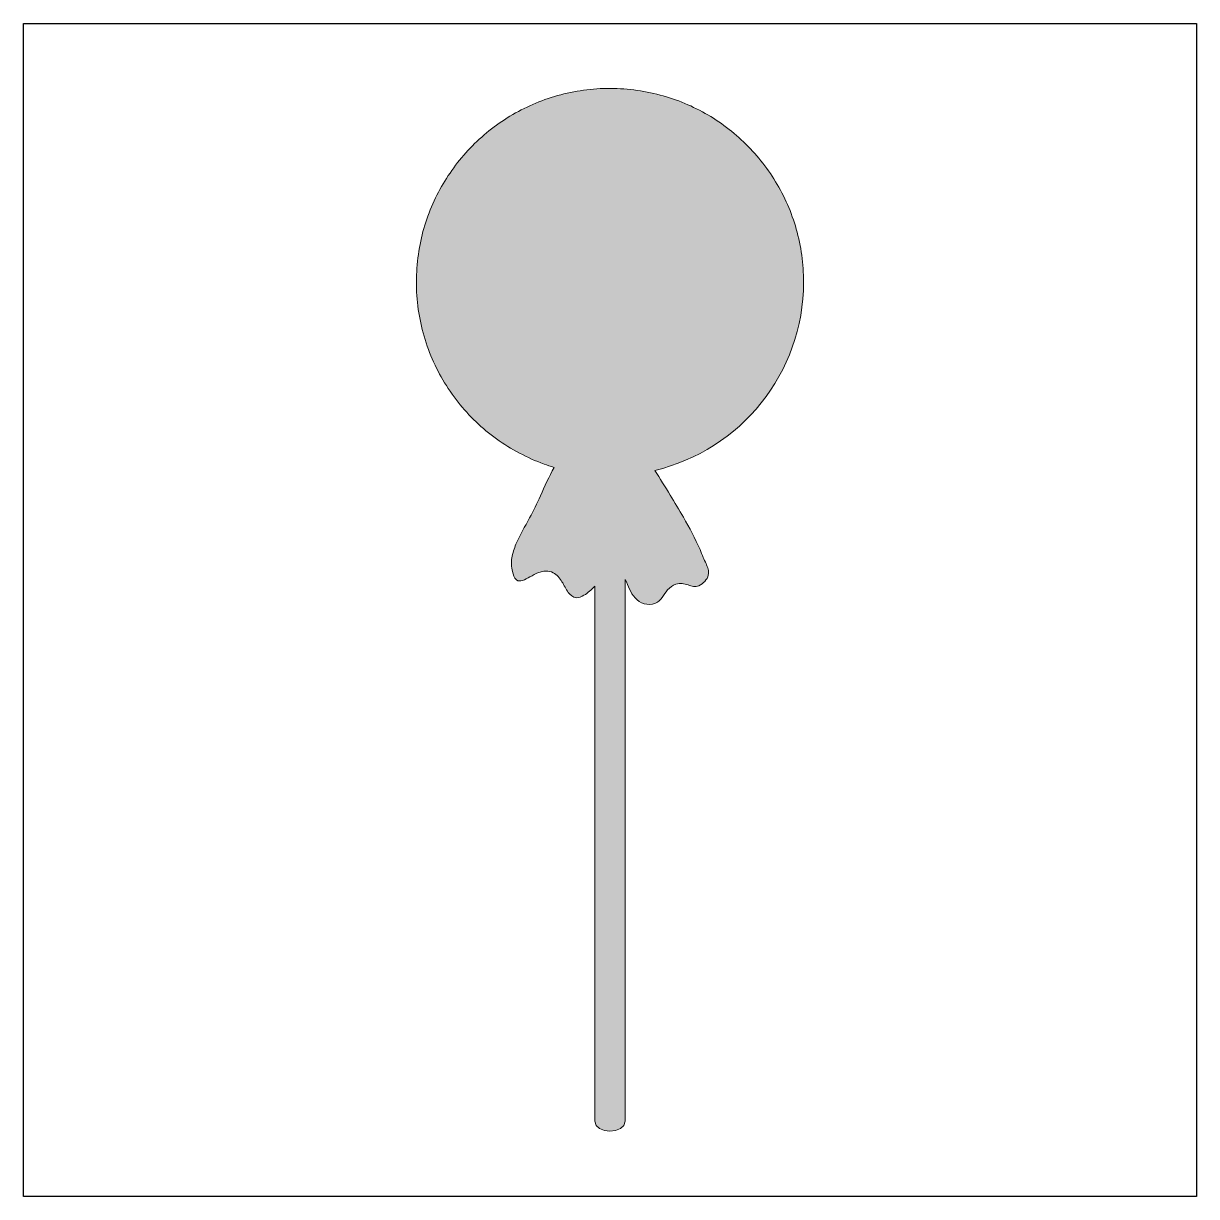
# Model space of a CAD drawing. Header units: inches. Extents: x 0 to 114, y 0 to 114.
import ezdxf

# ---------------------------------------------------------------- set-up
doc = ezdxf.new("R2010")
doc.units = ezdxf.units.IN
doc.header["$MEASUREMENT"] = 0
doc.layers.add('Image Background', color=7, linetype='Continuous')
doc.layers.add('Layer 1', color=7, linetype='Continuous')
picture_1 = doc.add_image_def('image1.png', size_in_pixel=(1350, 1350))

msp = doc.modelspace()

# ---------------------------------------------------------------- hatches: boundary and pattern name
at = {"layer": 'Layer 1', "true_color": 0xd6216b}
h = msp.add_hatch(color=232, dxfattribs=at)
h.dxf.hatch_style = 2
edge = h.paths.add_edge_path()
edge.add_spline(control_points=[(75.3, 94.27), (74.84, 95.89), (74.16, 97.45), (73.28, 98.88), (72.42, 100.31), (71.37, 101.61), (70.17, 102.76), (68.96, 103.91), (67.61, 104.9), (66.15, 105.69), (64.66, 106.5), (63.07, 107.1), (61.42, 107.48), (59.71, 107.88), (57.94, 108.03), (56.19, 107.95), (54.46, 107.86), (52.75, 107.54), (51.11, 106.98), (49.52, 106.45), (48, 105.69), (46.61, 104.75), (45.24, 103.83), (43.98, 102.72), (42.9, 101.46), (41.8, 100.2), (40.88, 98.8), (40.15, 97.3), (39.41, 95.77), (38.88, 94.14), (38.58, 92.46), (38.27, 90.7), (38.2, 88.89), (38.39, 87.11), (38.58, 85.33), (39.02, 83.58), (39.7, 81.92), (40.37, 80.3), (41.26, 78.78), (42.35, 77.41), (43.42, 76.05), (44.69, 74.84), (46.09, 73.82), (47.51, 72.8), (49.07, 71.97), (50.72, 71.37), (51.04, 71.25), (51.37, 71.14), (51.7, 71.04), (51.21, 70.14), (50.79, 69.2), (50.37, 68.27), (50.04, 67.54), (49.72, 66.81), (49.32, 66.12), (48.85, 65.28), (48.36, 64.46), (47.99, 63.57), (47.81, 63.14), (47.67, 62.69), (47.59, 62.23), (47.52, 61.79), (47.55, 61.35), (47.65, 60.91), (47.71, 60.62), (47.8, 60.27), (48.04, 60.08), (48.21, 59.95), (48.43, 59.96), (48.62, 60.02), (48.88, 60.1), (49.11, 60.24), (49.35, 60.37), (49.62, 60.53), (49.89, 60.68), (50.18, 60.79), (50.64, 60.96), (51.17, 61.01), (51.62, 60.78), (51.99, 60.59), (52.25, 60.25), (52.46, 59.91), (52.68, 59.57), (52.85, 59.2), (53.09, 58.87), (53.28, 58.61), (53.53, 58.36), (53.87, 58.35), (54.14, 58.34), (54.39, 58.45), (54.61, 58.58), (55, 58.81), (55.34, 59.13), (55.66, 59.46), (55.66, 59.46), (55.66, 7.36), (55.66, 7.36), (55.66, 6.04), (58.64, 6.04), (58.64, 7.36), (58.64, 7.36), (58.64, 60.11), (58.64, 60.11), (58.93, 59.5), (59.13, 58.84), (59.59, 58.32), (59.83, 58.06), (60.13, 57.86), (60.47, 57.76), (60.82, 57.67), (61.23, 57.65), (61.57, 57.8), (62.13, 58.04), (62.37, 58.67), (62.75, 59.1), (62.98, 59.36), (63.26, 59.56), (63.58, 59.66), (63.99, 59.78), (64.37, 59.73), (64.76, 59.59), (65.11, 59.47), (65.45, 59.36), (65.82, 59.52), (66.22, 59.71), (66.63, 60.11), (66.73, 60.55), (66.81, 60.94), (66.66, 61.32), (66.51, 61.67), (66.42, 61.87), (66.32, 62.07), (66.23, 62.27), (66.12, 62.52), (66.03, 62.78), (65.92, 63.03), (65.46, 64.12), (64.89, 65.17), (64.3, 66.19), (63.88, 66.91), (63.46, 67.63), (63.02, 68.34), (62.53, 69.15), (62.02, 69.95), (61.51, 70.75), (69.83, 72.72), (76.01, 80.19), (76.01, 89.11), (76.01, 90.85), (75.77, 92.59), (75.3, 94.27)], knot_values=[0, 0, 0, 0, 1, 1, 1, 2, 2, 2, 3, 3, 3, 4, 4, 4, 5, 5, 5, 6, 6, 6, 7, 7, 7, 8, 8, 8, 9, 9, 9, 10, 10, 10, 11, 11, 11, 12, 12, 12, 13, 13, 13, 14, 14, 14, 15, 15, 15, 16, 16, 16, 17, 17, 17, 18, 18, 18, 19, 19, 19, 20, 20, 20, 21, 21, 21, 22, 22, 22, 23, 23, 23, 24, 24, 24, 25, 25, 25, 26, 26, 26, 27, 27, 27, 28, 28, 28, 29, 29, 29, 30, 30, 30, 31, 31, 31, 32, 32, 32, 33, 33, 33, 34, 34, 34, 35, 35, 35, 36, 36, 36, 37, 37, 37, 38, 38, 38, 39, 39, 39, 40, 40, 40, 41, 41, 41, 42, 42, 42, 43, 43, 43, 44, 44, 44, 45, 45, 45, 46, 46, 46, 47, 47, 47, 48, 48, 48, 49, 49, 49, 50, 50, 50, 50], degree=3, periodic=1)

# ---------------------------------------------------------------- linework, layer by layer
at = {"layer": 'Layer 1', "lineweight": 0}
msp.add_open_spline([(75.3, 94.27), (74.84, 95.89), (74.16, 97.45), (73.28, 98.88), (72.42, 100.31), (71.37, 101.61), (70.17, 102.76), (68.96, 103.91), (67.61, 104.9), (66.15, 105.69), (64.66, 106.5), (63.07, 107.1), (61.42, 107.48), (59.71, 107.88), (57.94, 108.03), (56.19, 107.95), (54.46, 107.86), (52.75, 107.54), (51.11, 106.98), (49.52, 106.45), (48, 105.69), (46.61, 104.75), (45.24, 103.83), (43.98, 102.72), (42.9, 101.46), (41.8, 100.2), (40.88, 98.8), (40.15, 97.3), (39.41, 95.77), (38.88, 94.14), (38.58, 92.46), (38.27, 90.7), (38.2, 88.89), (38.39, 87.11), (38.58, 85.33), (39.02, 83.58), (39.7, 81.92), (40.37, 80.3), (41.26, 78.78), (42.35, 77.41), (43.42, 76.05), (44.69, 74.84), (46.09, 73.82), (47.51, 72.8), (49.07, 71.97), (50.72, 71.37), (51.04, 71.25), (51.37, 71.14), (51.7, 71.04), (51.21, 70.14), (50.79, 69.2), (50.37, 68.27), (50.04, 67.54), (49.72, 66.81), (49.32, 66.12), (48.85, 65.28), (48.36, 64.46), (47.99, 63.57), (47.81, 63.14), (47.67, 62.69), (47.59, 62.23), (47.52, 61.79), (47.55, 61.35), (47.65, 60.91), (47.71, 60.62), (47.8, 60.27), (48.04, 60.08), (48.21, 59.95), (48.43, 59.96), (48.62, 60.02), (48.88, 60.1), (49.11, 60.24), (49.35, 60.37), (49.62, 60.53), (49.89, 60.68), (50.18, 60.79), (50.64, 60.96), (51.17, 61.01), (51.62, 60.78), (51.99, 60.59), (52.25, 60.25), (52.46, 59.91), (52.68, 59.57), (52.85, 59.2), (53.09, 58.87), (53.28, 58.61), (53.53, 58.36), (53.87, 58.35), (54.14, 58.34), (54.39, 58.45), (54.61, 58.58), (55, 58.81), (55.34, 59.13), (55.66, 59.46), (55.66, 59.46), (55.66, 7.36), (55.66, 7.36), (55.66, 6.04), (58.64, 6.04), (58.64, 7.36), (58.64, 7.36), (58.64, 60.11), (58.64, 60.11), (58.93, 59.5), (59.13, 58.84), (59.59, 58.32), (59.83, 58.06), (60.13, 57.86), (60.47, 57.76), (60.82, 57.67), (61.23, 57.65), (61.57, 57.8), (62.13, 58.04), (62.37, 58.67), (62.75, 59.1), (62.98, 59.36), (63.26, 59.56), (63.58, 59.66), (63.99, 59.78), (64.37, 59.73), (64.76, 59.59), (65.11, 59.47), (65.45, 59.36), (65.82, 59.52), (66.22, 59.71), (66.63, 60.11), (66.73, 60.55), (66.81, 60.94), (66.66, 61.32), (66.51, 61.67), (66.42, 61.87), (66.32, 62.07), (66.23, 62.27), (66.12, 62.52), (66.03, 62.78), (65.92, 63.03), (65.46, 64.12), (64.89, 65.17), (64.3, 66.19), (63.88, 66.91), (63.46, 67.63), (63.02, 68.34), (62.53, 69.15), (62.02, 69.95), (61.51, 70.75), (69.83, 72.72), (76.01, 80.19), (76.01, 89.11), (76.01, 90.85), (75.77, 92.59), (75.3, 94.27)], degree=3, knots=[0, 0, 0, 0, 1, 1, 1, 2, 2, 2, 3, 3, 3, 4, 4, 4, 5, 5, 5, 6, 6, 6, 7, 7, 7, 8, 8, 8, 9, 9, 9, 10, 10, 10, 11, 11, 11, 12, 12, 12, 13, 13, 13, 14, 14, 14, 15, 15, 15, 16, 16, 16, 17, 17, 17, 18, 18, 18, 19, 19, 19, 20, 20, 20, 21, 21, 21, 22, 22, 22, 23, 23, 23, 24, 24, 24, 25, 25, 25, 26, 26, 26, 27, 27, 27, 28, 28, 28, 29, 29, 29, 30, 30, 30, 31, 31, 31, 32, 32, 32, 33, 33, 33, 34, 34, 34, 35, 35, 35, 36, 36, 36, 37, 37, 37, 38, 38, 38, 39, 39, 39, 40, 40, 40, 41, 41, 41, 42, 42, 42, 43, 43, 43, 44, 44, 44, 45, 45, 45, 46, 46, 46, 47, 47, 47, 48, 48, 48, 49, 49, 49, 50, 50, 50, 50], dxfattribs=at)

# ---------------------------------------------------------------- pictures from other files: only their frames are drawn
at = {"layer": 'Image Background'}
image = msp.add_image(picture_1, insert=(0, 0), size_in_units=(114.3, 114.3), dxfattribs=at)

doc.saveas('drawing.dxf')
